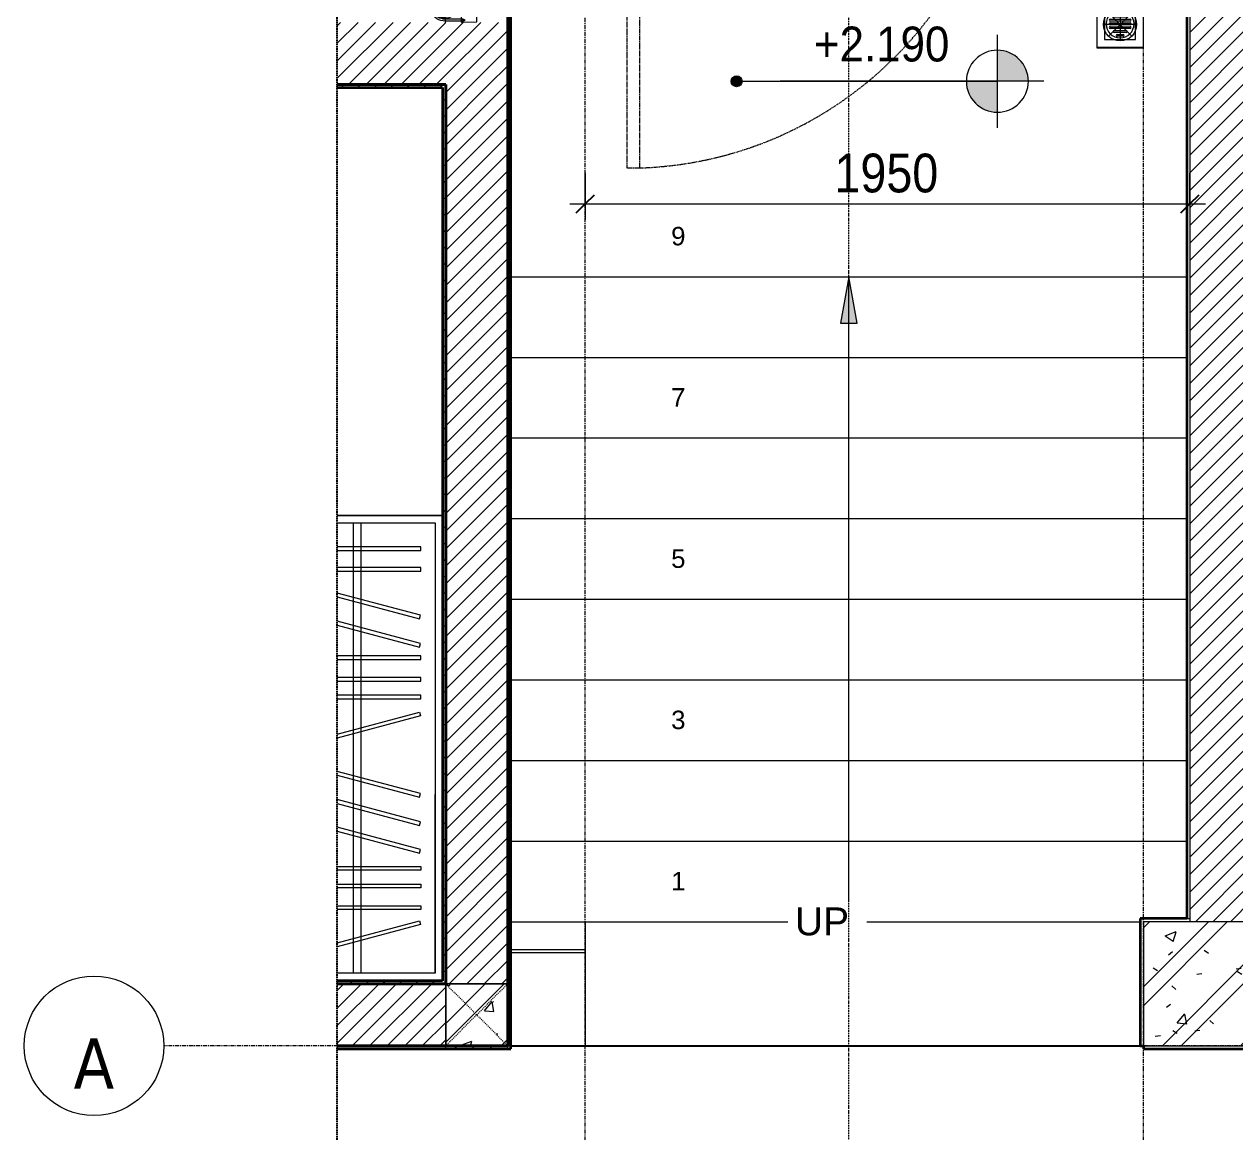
# Model space of a CAD drawing. Header units: millimetres. Extents: x 74302 to 149682, y -1785 to 49068.
# Drawn here: x 116408 to 120316, y 16956 to 20531 of the extents above; entities that cross this region are included whole.
import ezdxf

# ---------------------------------------------------------------- set-up
doc = ezdxf.new("R2010")
doc.units = ezdxf.units.MM
for name, pattern in [('Dash', [6, 3, -3]), ('Dash - Tight', [4.5, 3, -1.5]), ('Dash Dot 3_16_', [7.9375, 4.7625, -1.5875, 0, -1.5875]), ('Grid Line', [22.225, 12.7, -3.175, 3.175, -3.175]), ('Hidden', [7.14375, 4.7625, -2.38125]), ('IMPORT-CENTER _3_', [10.16, 6.35, -1.27, 1.27, -1.27])]:
    doc.linetypes.add(name, pattern=pattern)
for name, color, linetype, lineweight in [('0-3', 90, 'Continuous', 5), ('A-ANNO-DIMS', 211, 'Continuous', 9), ('A-ANNO-DIMS-50', 211, 'Continuous', 9), ('A-DETL-GENF-2', 92, 'Dash - Tight', 18), ('A-DETL-GENF-3', 92, 'Hidden', 25), ('A-DOOR', 31, 'Continuous', 18), ('A-DOOR-FRAM', 31, 'Continuous', 25), ('A-FLOR', 192, 'Continuous', 18), ('A-WALL', 113, 'Continuous', 18), ('A-WALL-3', 113, 'Continuous', 35), ('A-WALL-PATT-2', 7, 'Continuous', 18), ('A-WALL-PATT-3', 111, 'Continuous', 18), ('G-ANNO-DIMS', 111, 'Continuous', 9), ('G-ANNO-SYMB-1', 111, 'Dash Dot 3_16_', 18), ('G-IMPT', 8, 'Continuous', 18), ('G-IMPT-2', 8, 'Continuous', 25), ('G-IMPT-3', 8, 'IMPORT-CENTER _3_', 18), ('I-FURN', 30, 'Continuous', 18), ('I-FURN-1', 253, 'Continuous', 18), ('I-WALL-1', 250, 'Continuous', 35), ('M-EQPM', 50, 'Continuous', 18), ('S-COLS', 52, 'Continuous', 18), ('S-COLS-1', 9, 'Continuous', 18), ('S-COLS-3', 52, 'Dash', 18), ('S-COLS-4', 52, 'Continuous', 35), ('S-COLS-HDLN', 52, 'Dash', 18), ('S-GRID-1', 1, 'Grid Line', 9), ('S-GRID-IDEN', 1, 'Continuous', 9), ('S-STRS', 31, 'Continuous', 18), ('S-STRS-ANNO', 31, 'Continuous', 18), ('S-STRS-IDEN', 31, 'Continuous', 18)]:
    doc.layers.add(name, color=color, linetype=linetype, lineweight=lineweight)
doc.styles.add('Arial', font='arial.ttf', dxfattribs={"height": 90})
doc.styles.add('Arial_1', font='arial.ttf', dxfattribs={"height": 59.53})
doc.styles.add('Arial_4', font='arial.ttf', dxfattribs={"width": 0.9, "height": 112.5})
doc.styles.add('Tahoma_B', font='tahomabd.ttf', dxfattribs={"height": 162.5})
doc.styles.add('UTM Avo', font='', dxfattribs={"width": 0.9, "height": 125})
doc.styles.get('UTM Avo').set_extended_font_data('UTM Avo')
doc.dimstyles.new('1_Dim_chi_tiet_2_5', dxfattribs={"dimscale": 304.8, "dimtxt": 124.912619, "dimasz": 0.19685, "dimexe": 0.164042, "dimexo": 0.0625, "dimgap": 0.016404, "dimtad": 1, "dimdec": 0, "dimrnd": 5, "dimzin": 0, "dimdsep": 46, "dimtxsty": 'UTM Avo', "dimblk1": 'OBLIQUE', "dimblk2": 'OBLIQUE', "dimsah": 1, "dimcen": 0.09, "dimdle": 0.164042, "dimazin": 0, "dimtfac": 1, "dimtdec": 4, "dimtix": 1, "dimtmove": 0, "dimatfit": 3, "dimfxl": 0.328084, "dimfxlon": 1, "dimtvp": 1, "dimtolj": 1, "dimtzin": 0, "dimarcsym": 2})
pattern_1 = [(45, (0, 0), (-26.516504, 26.516504), [])]
pattern_2 = [(45, (75565.04, 0), (-28.28427, 28.28427), [])]
pattern_3 = [(50, (75565.04, 0), (364.368, -31.8783), [38.1, -419.1]), (355, (75565.04, 0), (-70.486, 382.1133), [30.48, -335.28]), (100.451, (75595.4, -2.66), (293.885, 350.2334), [32.38, -356.18]), (46.184, (75565.04, 101.6), (542.1585, -84.086), [57.15, -628.65]), (96.636, (75610.2, 94.6), (474.805, 494.8554), [48.57, -534.27]), (351.184, (75565.04, 101.6), (474.81, 494.85), [45.72, -502.92]), (21, (75615.84, 76.2), (303.2285, -204.5305), [38.1, -419.1]), (326, (75615.84, 76.2), (123.604, 368.376), [30.48, -335.28]), (71.451, (75641.1, 59.16), (426.834, 163.8427), [32.38, -356.18]), (37.5, (75565.04, 0), (6.17665, 169.11015), [3.353, -327.863, 3.353, -337.007, -336.55]), (37.5, (75565.04, 0), (6.17665, 169.11015), [-671.576, 3.353, -333.197]), (7.5, (75565.04, 0), (133.6389, 200.3615), [3.353, -190.703, 3.353, -320.243, -128.27]), (7.5, (75565.04, 0), (133.6389, 200.3615), [-517.652, 3.353, -124.917]), (327.5, (75451.75, 0), (271.1818, -11.45836), [3.353, -123.647, 3.353, -392.887, -525.78]), (327.5, (75451.75, 0), (271.1818, -11.45836), [-523.24, 3.353, -522.427]), (317.5, (75400.95, 0), (296.2585, 50.8528), [3.353, -161.747, 3.353, -259.791, -373.38]), (317.5, (75400.95, 0), (296.2585, 50.8528), [-428.244, 3.353, -370.027]), (45, (75565.04, 0), (-125.7236, 125.7236), []), (45, (75565.04, 190.5), (-125.7236, 125.7236), [])]

# ---------------------------------------------------------------- blocks, each defined once
blk = doc.blocks.new('NCV_TKTC_KET CAU_rvt-4-TKCS_SẢNH - BẬC CẤP 4 - MẶT BẰNG')
at = {"layer": 'S-COLS-1'}
h = blk.add_hatch(dxfattribs=at)
h.set_pattern_fill('FP_2', color=256, style=0, pattern_type=2)
h.set_pattern_definition([(45, (0, 0), (-125.7236, 125.7236), []), (45, (0, 190.5), (-125.7236, 125.7236), [])])
h.paths.add_polyline_path([(44802.6, 17236.9), (44802.6, 17636.9), (44452.6, 17636.9), (44452.6, 17236.9)])
h = blk.add_hatch(dxfattribs=at)
h.set_pattern_fill('FP_3', color=256, style=0, pattern_type=2)
h.set_pattern_definition([(50, (0, 0), (364.368, -31.8783), [38.1, -419.1]), (355, (0, 0), (-70.4859, 382.1133), [30.48, -335.28]), (100.451, (30.36, -2.66), (293.885, 350.2334), [32.38, -356.18]), (46.184, (0, 101.6), (542.1585, -84.086), [57.15, -628.65]), (96.636, (45.2, 94.6), (474.805, 494.8554), [48.57, -534.27]), (351.184, (0, 101.6), (474.81, 494.85), [45.72, -502.92]), (21, (50.8, 76.2), (303.2285, -204.5305), [38.1, -419.1]), (326, (50.8, 76.2), (123.604, 368.376), [30.48, -335.28]), (71.451, (76.07, 59.16), (426.834, 163.8427), [32.38, -356.18]), (37.5, (0, 0), (6.17665, 169.11015), [16.764, -314.452, 16.764, -323.596, -336.55]), (37.5, (0, 0), (6.17665, 169.11015), [-671.576, 16.764, -319.786]), (7.5, (0, 0), (133.6389, 200.3615), [16.764, -177.292, 16.764, -306.832, -128.27]), (7.5, (0, 0), (133.6389, 200.3615), [-517.652, 16.764, -111.506]), (327.5, (-113.28, 0), (271.1818, -11.45836), [16.764, -110.236, 16.764, -379.476, -525.78]), (327.5, (-113.28, 0), (271.1818, -11.45836), [-523.24, 16.764, -509.016]), (317.5, (-164.08, 0), (296.2585, 50.8528), [16.764, -148.336, 16.764, -246.38, -373.38]), (317.5, (-164.08, 0), (296.2585, 50.8528), [-428.244, 16.764, -356.616])])
h.paths.add_polyline_path([(44802.6, 17236.9), (44802.6, 17636.9), (44452.6, 17636.9), (44452.6, 17236.9)])
at = {"layer": 'S-COLS'}
for p, q in [((44802.6, 17636.9), (44452.6, 17636.9)), ((44452.6, 17636.9), (44452.6, 17236.9)), ((44802.6, 17236.9), (44802.6, 17636.9)), ((44452.6, 17236.9), (44802.6, 17236.9))]:
    blk.add_line(p, q, dxfattribs=at)
blk = doc.blocks.new('TU QUAN AO-SUITE ROOM_3 - TU QUAN AO-SUITE ROOM_3-842841-TKCS_SẢNH - BẬC CẤP 4 - MẶT BẰNG')
at = {"layer": 'I-FURN-1'}
for p, q in [((-526, -24), (-210.1, -24)), ((-526, -1476), (-526, -24)), ((-526, -24), (-526, -600)), ((-287, -24), (-287, -576)), ((-263, -24), (-263, -576)), ((-478.3, -181.1), (-210.1, -109.2)), ((-210.1, -121.6), (-475.2, -192.7)), ((-475.2, -192.7), (-478.3, -181.1)), ((-480.1, -229.7), (-210.1, -229.7)), ((-480.1, -241.7), (-480.1, -229.7)), ((-210.1, -241.7), (-480.1, -241.7)), ((-480.1, -299.2), (-210.1, -299.2)), ((-480.1, -311.2), (-480.1, -299.2)), ((-210.1, -311.2), (-480.1, -311.2)), ((-480.1, -356.4), (-210.1, -356.4)), ((-480.1, -368.4), (-480.1, -356.4)), ((-210.1, -368.4), (-480.1, -368.4)), ((-475.2, -411.5), (-478.3, -423.1)), ((-478.3, -423.1), (-210.1, -495)), ((-210.1, -482.6), (-475.2, -411.5)), ((-475.2, -500.3), (-478.3, -511.9)), ((-210.1, -571.4), (-475.2, -500.3)), ((-478.3, -511.9), (-210.1, -583.8)), ((-287, -576), (-287, -1476)), ((-263, -576), (-263, -1476)), ((-526, -1476), (-526, -600)), ((-475.2, -591.5), (-478.3, -603.1)), ((-478.3, -603.1), (-210.1, -675)), ((-210.1, -662.6), (-475.2, -591.5)), ((-478.3, -853.9), (-210.1, -782)), ((-210.1, -794.4), (-475.2, -865.5)), ((-475.2, -865.5), (-478.3, -853.9)), ((-480.1, -908.6), (-480.1, -920.6)), ((-480.1, -908.6), (-480.1, -920.6)), ((-210.1, -908.6), (-480.1, -908.6)), ((-480.1, -920.6), (-210.1, -920.6)), ((-480.1, -965.8), (-480.1, -977.8)), ((-480.1, -965.8), (-480.1, -977.8)), ((-210.1, -965.8), (-480.1, -965.8)), ((-480.1, -977.8), (-210.1, -977.8)), ((-480.1, -1035.3), (-480.1, -1047.3)), ((-480.1, -1035.3), (-480.1, -1047.3)), ((-210.1, -1035.3), (-480.1, -1035.3)), ((-480.1, -1047.3), (-210.1, -1047.3)), ((-475.2, -1075.3), (-478.3, -1086.9)), ((-478.3, -1086.9), (-210.1, -1158.8)), ((-210.1, -1146.4), (-475.2, -1075.3)), ((-475.2, -1166.5), (-478.3, -1178.1)), ((-210.1, -1237.6), (-475.2, -1166.5)), ((-478.3, -1178.1), (-210.1, -1250)), ((-480.1, -1320.5), (-480.1, -1332.5)), ((-480.1, -1320.5), (-480.1, -1332.5)), ((-210.1, -1320.5), (-480.1, -1320.5)), ((-480.1, -1332.5), (-210.1, -1332.5)), ((-480.1, -1386.9), (-480.1, -1398.9)), ((-480.1, -1386.9), (-480.1, -1398.9)), ((-210.1, -1386.9), (-480.1, -1386.9)), ((-480.1, -1398.9), (-210.1, -1398.9)), ((-210.1, -1476), (-526, -1476)), ((-550, -1500), (-210.1, -1500)), ((-210.1, -1500), (-550, -1500))]:
    blk.add_line(p, q, dxfattribs=at)
blk = doc.blocks.new('NCV_TKTC_TANG 1_rvt-3-TKCS_SẢNH - BẬC CẤP 4 - MẶT BẰNG')
at = {"layer": 'A-WALL-PATT-2'}
h = blk.add_hatch(dxfattribs=at)
h.set_pattern_fill('FP_4', color=256, style=0, pattern_type=2)
h.set_pattern_definition(pattern_1)
h.paths.add_polyline_path([(41852.6, 20326.9), (42202.6, 20326.9), (42202.6, 20336.9), (41852.6, 20336.9)])
h = blk.add_hatch(dxfattribs=at)
h.set_pattern_fill('FP_4', color=256, style=0, pattern_type=2)
h.set_pattern_definition(pattern_1)
h.paths.add_polyline_path([(42192.6, 17436.9), (42202.6, 17436.9), (42202.6, 20326.9), (42192.6, 20326.9), (42192.6, 17446.9)])
h = blk.add_hatch(dxfattribs=at)
h.set_pattern_fill('FP_4', color=256, style=0, pattern_type=2)
h.set_pattern_definition(pattern_1)
h.paths.add_polyline_path([(42192.6, 17436.9), (42192.6, 17446.9), (41852.6, 17446.9), (41852.6, 17436.9)])
at = {"layer": 'I-WALL-1'}
for p, q in [((42202.6, 20336.9), (41852.6, 20336.9)), ((41852.6, 20326.9), (42192.6, 20326.9)), ((42192.6, 20326.9), (42192.6, 17446.9)), ((42202.6, 20326.9), (42202.6, 20336.9)), ((42202.6, 17436.9), (42202.6, 20326.9)), ((42192.6, 17446.9), (41852.6, 17446.9)), ((41852.6, 17436.9), (42192.6, 17436.9)), ((42192.6, 17436.9), (42202.6, 17436.9))]:
    blk.add_line(p, q, dxfattribs=at)
at = {"layer": 'I-FURN', "rotation": 180}
blk.add_blockref('TU QUAN AO-SUITE ROOM_3 - TU QUAN AO-SUITE ROOM_3-842841-TKCS_SẢNH - BẬC CẤP 4 - MẶT BẰNG', (41642.6, 17446.9), dxfattribs=at)
blk = doc.blocks.new('FD_01 - FD_01-1200x2200mm-1787917-TKCS_SẢNH - BẬC CẤP 4 - MẶT BẰNG')
at = {"layer": 'A-DETL-GENF-2'}
for p, q in [((570, 100), (570, 1320)), ((570, 1320), (610, 1320)), ((610, 1320), (610, 100)), ((610, 100), (570, 100))]:
    blk.add_line(p, q, dxfattribs=at)
blk.add_arc((610, 100), 1220, 91.8789, 180, dxfattribs=at)
at = {"layer": 'A-DOOR-FRAM'}
for p, q in [((-610, 100), (-645, 100)), ((-645, 100), (-645, -100)), ((-610, 60), (-610, 100)), ((645, 100), (610, 100)), ((610, 100), (610, 60)), ((645, -100), (645, 100)), ((-600, 60), (-610, 60)), ((-600, -100), (-600, 60)), ((610, 60), (600, 60)), ((600, 60), (600, -100)), ((-645, -100), (-600, -100)), ((600, -100), (645, -100))]:
    blk.add_line(p, q, dxfattribs=at)
blk = doc.blocks.new('TKTC_XREF_251221_MB TANG 1 - TKTC_XREF_260130_MB TANG 1_dwg_CUM U_DN100-4202112-TKCS_SẢNH - BẬC CẤP 4 - MẶT BẰNG')
at = {"layer": 'G-IMPT'}
blk.add_hatch(color=256, dxfattribs=at).paths.add_polyline_path([(0, 61), (0, 57), (14.8, 55.1), (28.5, 49.4), (40.3, 40.3), (49.4, 28.5), (55.1, 14.8), (57, 0), (55.1, -14.8), (49.4, -28.5), (40.3, -40.3), (28.5, -49.4), (14.8, -55.1), (0, -57), (0, -61), (15.8, -58.9), (30.5, -52.8), (43.1, -43.1), (52.8, -30.5), (58.9, -15.8), (61, 0), (58.9, 15.8), (52.8, 30.5), (43.1, 43.1), (30.5, 52.8), (15.8, 58.9)])
for p, q in [((-79.1, 66.6), (-79.1, 63.4)), ((-76.6, 66.6), (-76.6, 63.4)), ((-74.6, 66.6), (-74.6, 63.4)), ((-72.7, 69.3), (-72.7, 60.7)), ((-66.9, 67.9), (-71.7, 67.9)), ((-66.9, 62.1), (-71.7, 62.1)), ((-65, 69), (0, 69)), ((-79.1, -63.4), (-79.1, -66.6)), ((-76.6, -63.4), (-76.6, -66.6)), ((-74.6, -63.4), (-74.6, -66.6)), ((-72.7, -60.7), (-72.7, -69.3)), ((-66.9, -62.1), (-71.7, -62.1)), ((-66.9, -67.9), (-71.7, -67.9)), ((-65, -69), (0, -69))]:
    blk.add_line(p, q, dxfattribs=at)
at = {"layer": 'G-IMPT', "flags": 128}
for points in [[(-72.7, 67.6), (-78.1, 67.6), (-78.1, 62.4), (-72.7, 62.4)], [(-71.7, 59.2), (-66.9, 59.2), (-66.9, 70.8), (-71.7, 70.8)], [(-66.9, 70.8), (-66.9, 72.7), (-65, 72.7), (-65, 57.3), (-66.9, 57.3), (-66.9, 59.2)], [(-65, 61), (0, 61), (0, 57)], [(-72.7, -62.4), (-78.1, -62.4), (-78.1, -67.6), (-72.7, -67.6)], [(-71.7, -70.8), (-66.9, -70.8), (-66.9, -59.2), (-71.7, -59.2)], [(-66.9, -59.2), (-66.9, -57.3), (-65, -57.3), (-65, -72.7), (-66.9, -72.7), (-66.9, -70.8)], [(-65, -61), (0, -61), (0, -57)]]:
    blk.add_lwpolyline(points, dxfattribs=at)
at = {"layer": 'G-IMPT'}
for centre, radius, start, end in [((-78.1, 66.6), 0.96, 90, 180), ((-78.1, 63.4), 0.96, 180, 270), ((-71.1, 69.3), 1.56, 112.6199, 247.3801), ((-67.9, 65), 4.8, 143.1301, 216.8699), ((-71.1, 60.7), 1.56, 112.6199, 247.3801), ((0, 0), 69, 270, 90), ((0, 0), 61, 270, 90), ((0, 0), 57, 270, 90), ((-78.1, -63.4), 0.96, 90, 180), ((-78.1, -66.6), 0.96, 180, 270), ((-71.1, -60.7), 1.56, 112.6199, 247.3801), ((-67.9, -65), 4.8, 143.1301, 216.8699), ((-71.1, -69.3), 1.56, 112.6199, 247.3801)]:
    blk.add_arc(centre, radius, start, end, dxfattribs=at)
blk = doc.blocks.new('TKTC_XREF_251221_MB TANG 1 - TKTC_XREF_260130_MB TANG 1_dwg_$cc-4202113-TKCS_SẢNH - BẬC CẤP 4 - MẶT BẰNG')
at = {"layer": 'G-IMPT'}
blk.add_circle((0, 0), 0.5, dxfattribs=at)
for centre, radius, start, end in [((0, 0), 0.5, 90, 270), ((0.188, 0.25), 0.313, 126.8699, 233.1301), ((-0.188, -0.25), 0.313, 306.8699, 53.1301)]:
    blk.add_arc(centre, radius, start, end, dxfattribs=at)
at = {"layer": 'G-IMPT-3'}
for p, q in [((0, -0.653), (0, 0.673)), ((-0.673, 0), (0.673, 0))]:
    blk.add_line(p, q, dxfattribs=at)
blk = doc.blocks.new('TKTC_XREF_251221_MB TANG 1 - TKTC_XREF_260130_MB TANG 1_dwg_$cc-4202114-TKCS_SẢNH - BẬC CẤP 4 - MẶT BẰNG')
at = {"layer": 'G-IMPT'}
blk.add_circle((0, 0), 0.5, dxfattribs=at)
for centre, radius, start, end in [((0, 0), 0.5, 90, 270), ((0.188, 0.25), 0.313, 126.8699, 233.1301), ((-0.188, -0.25), 0.313, 306.8699, 53.1301)]:
    blk.add_arc(centre, radius, start, end, dxfattribs=at)
at = {"layer": 'G-IMPT-3'}
for p, q in [((0, -0.673), (0, 0.673)), ((-0.673, 0), (0.673, 0))]:
    blk.add_line(p, q, dxfattribs=at)
blk = doc.blocks.new('TKTC_XREF_251221_MB TANG 1 - TKTC_XREF_260130_MB TANG 1_dwg_CUM U_DN100-4202115-TKCS_SẢNH - BẬC CẤP 4 - MẶT BẰNG')
at = {"layer": 'G-IMPT'}
blk.add_hatch(color=256, dxfattribs=at).paths.add_polyline_path([(0, -61), (0, -57), (14.8, -55.1), (28.5, -49.4), (41.2, -39.1), (49.4, -28.5), (55.1, -14.8), (57, 0), (55.1, 14.8), (49.4, 28.5), (40.3, 40.3), (28.5, 49.4), (14.8, 55.1), (0, 57), (0, 61), (15.8, 58.9), (30.5, 52.8), (43.1, 43.1), (52.8, 30.5), (58.9, 15.8), (61, 0), (58.9, -15.8), (52.8, -30.5), (43.1, -43.1), (30.5, -52.8), (15.8, -58.9)])
for p, q in [((-79.1, 66.6), (-79.1, 63.4)), ((-76.6, 66.6), (-76.6, 63.4)), ((-74.6, 66.6), (-74.6, 63.4)), ((-72.7, 69.3), (-72.7, 60.7)), ((-66.9, 67.9), (-71.7, 67.9)), ((-66.9, 62.1), (-71.7, 62.1)), ((-65, 69), (0, 69)), ((-79.1, -63.4), (-79.1, -66.6)), ((-76.6, -63.4), (-76.6, -66.6)), ((-74.6, -63.4), (-74.6, -66.6)), ((-72.7, -60.7), (-72.7, -69.3)), ((-66.9, -62.1), (-71.7, -62.1)), ((-66.9, -67.9), (-71.7, -67.9)), ((-65, -69), (0, -69))]:
    blk.add_line(p, q, dxfattribs=at)
at = {"layer": 'G-IMPT', "flags": 128}
for points in [[(-72.7, 67.6), (-78.1, 67.6), (-78.1, 62.4), (-72.7, 62.4)], [(-71.7, 59.2), (-66.9, 59.2), (-66.9, 70.8), (-71.7, 70.8)], [(-66.9, 70.8), (-66.9, 72.7), (-65, 72.7), (-65, 57.3), (-66.9, 57.3), (-66.9, 59.2)], [(-65, 61), (0, 61), (0, 57)], [(-72.7, -62.4), (-78.1, -62.4), (-78.1, -67.6), (-72.7, -67.6)], [(-71.7, -70.8), (-66.9, -70.8), (-66.9, -59.2), (-71.7, -59.2)], [(-66.9, -59.2), (-66.9, -57.3), (-65, -57.3), (-65, -72.7), (-66.9, -72.7), (-66.9, -70.8)], [(-65, -61), (0, -61), (0, -57)]]:
    blk.add_lwpolyline(points, dxfattribs=at)
at = {"layer": 'G-IMPT'}
for centre, radius, start, end in [((-78.1, 66.6), 0.96, 90, 180), ((-78.1, 63.4), 0.96, 180, 270), ((-71.1, 69.3), 1.56, 112.6199, 247.3801), ((-67.9, 65), 4.8, 143.1301, 216.8699), ((-71.1, 60.7), 1.56, 112.6199, 247.3801), ((0, 0), 69, 270, 90), ((0, 0), 61, 270, 90), ((0, 0), 57, 270, 90), ((-78.1, -63.4), 0.96, 90, 180), ((-78.1, -66.6), 0.96, 180, 270), ((-71.1, -60.7), 1.56, 112.6199, 247.3801), ((-67.9, -65), 4.8, 143.1301, 216.8699), ((-71.1, -69.3), 1.56, 112.6199, 247.3801)]:
    blk.add_arc(centre, radius, start, end, dxfattribs=at)
blk = doc.blocks.new('TKTC_XREF_251221_MB TANG 1 - TKTC_XREF_260130_MB TANG 1_dwg_$cc-4202111-TKCS_SẢNH - BẬC CẤP 4 - MẶT BẰNG')
at = {"layer": 'G-IMPT'}
blk.add_circle((0, 0), 0.5, dxfattribs=at)
for centre, radius, start, end in [((0, 0), 0.5, 90, 270), ((0.188, 0.25), 0.313, 126.8699, 233.1301), ((-0.188, -0.25), 0.313, 306.8699, 53.1301)]:
    blk.add_arc(centre, radius, start, end, dxfattribs=at)
at = {"layer": 'G-IMPT-3'}
for p, q in [((0, -0.673), (0, 0.673)), ((-0.673, 0), (0.673, 0))]:
    blk.add_line(p, q, dxfattribs=at)
blk = doc.blocks.new('TKTC_XREF_251221_MB TANG 1 - TKTC_XREF_260130_MB TANG 1_dwg_$cc-4202116-TKCS_SẢNH - BẬC CẤP 4 - MẶT BẰNG')
at = {"layer": 'G-IMPT'}
blk.add_circle((0, 0), 0.5, dxfattribs=at)
for centre, radius, start, end in [((0, 0), 0.5, 90, 270), ((0.188, 0.25), 0.313, 126.8699, 233.1301), ((-0.188, -0.25), 0.313, 306.8699, 53.1301)]:
    blk.add_arc(centre, radius, start, end, dxfattribs=at)
at = {"layer": 'G-IMPT-3'}
for p, q in [((0, -0.673), (0, 0.673)), ((-0.673, 0), (0.673, 0))]:
    blk.add_line(p, q, dxfattribs=at)
blk = doc.blocks.new('TKTC_XREF_251221_MB TANG 1 - TKTC_XREF_260130_MB TANG 1_dwg_$cc-4202121-TKCS_SẢNH - BẬC CẤP 4 - MẶT BẰNG')
at = {"layer": 'G-IMPT'}
blk.add_circle((0, 0), 0.5, dxfattribs=at)
for centre, radius, start, end in [((0, 0), 0.5, 90, 270), ((0.188, 0.25), 0.313, 126.8699, 233.1301), ((-0.188, -0.25), 0.313, 306.8699, 53.1301)]:
    blk.add_arc(centre, radius, start, end, dxfattribs=at)
at = {"layer": 'G-IMPT-3'}
for p, q in [((0, -0.673), (0, 0.659)), ((-0.673, 0), (0.673, 0))]:
    blk.add_line(p, q, dxfattribs=at)
blk = doc.blocks.new('TKTC_XREF_251221_MB TANG 1 - TKTC_XREF_260130_MB TANG 1_dwg_FD-4202126-TKCS_SẢNH - BẬC CẤP 4 - MẶT BẰNG')
at = {"layer": 'G-IMPT'}
for p, q in [((0, 53.3), (0, -53.3)), ((53.3, 0), (-53.3, 0)), ((-37.7, 37.7), (37.7, -37.7)), ((37.7, 37.7), (-37.7, -37.7))]:
    blk.add_line(p, q, dxfattribs=at)
at = {"layer": 'G-IMPT', "flags": 128}
blk.add_lwpolyline([(-75, -75), (75, -75), (75, 75), (-75, 75)], close=True, dxfattribs=at)
at = {"layer": 'G-IMPT'}
blk.add_circle((0, 0), 53.3, dxfattribs=at)
blk = doc.blocks.new('TKTC_XREF_251221_MB TANG 1 - TKTC_XREF_260130_MB TANG 1_dwg_THU NUOC - THU NUOC-444531-TKCS_MB TẦNG 1-4202120-TKCS_SẢNH - BẬC CẤP 4 - MẶT BẰNG')
at = {"layer": 'M-EQPM'}
for p, q in [((-23.3, 10.8), (40.9, 10.8)), ((40.9, 4.8), (-23.3, 4.8)), ((-11, 23.3), (28.5, 23.3)), ((28.5, 17.3), (-11, 17.3)), ((-1.1, 35.6), (18.5, 35.6)), ((18.5, 29.6), (-1.1, 29.6)), ((-23.3, -13.6), (40.9, -13.6)), ((40.9, -19.6), (-23.3, -19.6)), ((-11, -26.1), (28.5, -26.1)), ((28.5, -32.1), (-11, -32.1)), ((-1.1, -38.5), (18.5, -38.5)), ((18.5, -44.5), (-1.1, -44.5))]:
    blk.add_line(p, q, dxfattribs=at)
at = {"layer": 'M-EQPM', "flags": 128}
for points in [[(83.7, -79.4), (83.7, 70.6), (-66.3, 70.6), (-66.3, -79.4)], [(58.7, -54.4), (58.7, 45.6), (-41.3, 45.6), (-41.3, -54.4)]]:
    blk.add_lwpolyline(points, close=True, dxfattribs=at)
for points in [[(-23.3, -1.2), (0.7, -1.2), (0.7, -7.2), (-23.3, -7.2)], [(40.9, -7.2), (16.7, -7.2), (16.7, -1.2), (40.9, -1.2)]]:
    blk.add_lwpolyline(points, dxfattribs=at)
at = {"layer": 'M-EQPM'}
for centre, radius, start, end in [((8.7, -4.4), 45, 360, 180), ((8.7, -4.4), 45, 360, 180), ((-23.3, 7.8), 3, 90, 270), ((-11, 20.3), 3, 90, 270), ((-1.1, 32.6), 3, 90, 270), ((18.5, 32.6), 3, 270, 90), ((28.5, 20.3), 3, 270, 90), ((40.9, 7.8), 3, 270, 90), ((8.7, -4.4), 45, 180, 360), ((8.7, -4.4), 45, 180, 360), ((-23.3, -4.2), 3, 90, 270), ((-23.3, -16.6), 3, 90, 270), ((-11, -29.1), 3, 90, 270), ((-1.1, -41.5), 3, 90, 270), ((18.5, -41.5), 3, 270, 90), ((28.5, -29.1), 3, 270, 90), ((40.9, -4.2), 3, 270, 90), ((40.9, -16.6), 3, 270, 90)]:
    blk.add_arc(centre, radius, start, end, dxfattribs=at)
blk = doc.blocks.new('TKTC_XREF_251221_MB TANG 1 - TKTC_XREF_260130_MB TANG 1_dwg-4202109-TKCS_SẢNH - BẬC CẤP 4 - MẶT BẰNG')
at = {"layer": 'G-IMPT', "flags": 128}
blk.add_lwpolyline([(-160898.9, -380059.7), (-160898.9, -380808.5), (-160849.2, -380808.2), (-160849.2, -380059.7)], dxfattribs=at)
at = {"layer": 'G-IMPT-2'}
blk.add_line((-160739, -384109.7), (-158709.1, -384109.7), dxfattribs=at)
at = {"extrusion": (0, 0, -1)}
for name, p, xscale, yscale, zscale, rotation in [('TKTC_XREF_251221_MB TANG 1 - TKTC_XREF_260130_MB TANG 1_dwg_$cc-4202113-TKCS_SẢNH - BẬC CẤP 4 - MẶT BẰNG', (160952.6, -380118.5), 90.00000000005119, 90.00000000005119, -90.0000000000512, 180.3740267799373), ('TKTC_XREF_251221_MB TANG 1 - TKTC_XREF_260130_MB TANG 1_dwg_CUM U_DN100-4202115-TKCS_SẢNH - BẬC CẤP 4 - MẶT BẰNG', (160963.8, -380263.6), 0.9974999999999965, 0.9974999999999965, -0.9974999999999965, 0.0009913385626578414), ('TKTC_XREF_251221_MB TANG 1 - TKTC_XREF_260130_MB TANG 1_dwg_$cc-4202116-TKCS_SẢNH - BẬC CẤP 4 - MẶT BẰNG', (160954.4, -380442.8), 90.00000000005119, 90.00000000005119, -90.0000000000512, 180.3740267799373), ('TKTC_XREF_251221_MB TANG 1 - TKTC_XREF_260130_MB TANG 1_dwg_$cc-4202111-TKCS_SẢNH - BẬC CẤP 4 - MẶT BẰNG', (160964.3, -380608.8), 113.7150000000092, 113.7150000000092, -113.7150000000092, 179.9990086636432), ('TKTC_XREF_251221_MB TANG 1 - TKTC_XREF_260130_MB TANG 1_dwg_CUM U_DN100-4202115-TKCS_SẢNH - BẬC CẤP 4 - MẶT BẰNG', (160964.3, -380609.7), 0.9975000000000005, 0.9975000000000005, -0.9975000000000005, 0.000991338195008684), ('TKTC_XREF_251221_MB TANG 1 - TKTC_XREF_260130_MB TANG 1_dwg_$cc-4202121-TKCS_SẢNH - BẬC CẤP 4 - MẶT BẰNG', (160950.4, -380750.5), 89.77500000000572, 89.77500000000572, -89.77500000000572, 180.0009685526747), ('TKTC_XREF_251221_MB TANG 1 - TKTC_XREF_260130_MB TANG 1_dwg_CUM U_DN100-4202115-TKCS_SẢNH - BẬC CẤP 4 - MẶT BẰNG', (160950.4, -380751.2), 0.7875000000000006, 0.7875000000000006, -0.7875000000000006, 0.002951227274326912)]:
    blk.add_blockref(name, p, dxfattribs=dict(at, xscale=xscale, yscale=yscale, zscale=zscale, rotation=rotation))
for name, p, xscale, yscale, zscale, rotation in [('TKTC_XREF_251221_MB TANG 1 - TKTC_XREF_260130_MB TANG 1_dwg_CUM U_DN100-4202112-TKCS_SẢNH - BẬC CẤP 4 - MẶT BẰNG', (-160950.6, -380118.5), 0.7894736842105242, 0.7894736842105242, 0.7894736842105242, 179.6259732184666), ('TKTC_XREF_251221_MB TANG 1 - TKTC_XREF_260130_MB TANG 1_dwg_$cc-4202114-TKCS_SẢNH - BẬC CẤP 4 - MẶT BẰNG', (-160963.8, -380263.6), 113.7150000000092, 113.7150000000092, 113.7150000000092, 359.9990086636432), ('TKTC_XREF_251221_MB TANG 1 - TKTC_XREF_260130_MB TANG 1_dwg_CUM U_DN100-4202112-TKCS_SẢNH - BẬC CẤP 4 - MẶT BẰNG', (-160952.5, -380442.8), 0.7894736842105242, 0.7894736842105242, 0.7894736842105242, 179.6259732184666)]:
    blk.add_blockref(name, p, dxfattribs=dict(xscale=xscale, yscale=yscale, zscale=zscale, rotation=rotation))
for name, p in [('TKTC_XREF_251221_MB TANG 1 - TKTC_XREF_260130_MB TANG 1_dwg_FD-4202126-TKCS_SẢNH - BẬC CẤP 4 - MẶT BẰNG', (-158774.2, -380816.2)), ('TKTC_XREF_251221_MB TANG 1 - TKTC_XREF_260130_MB TANG 1_dwg_THU NUOC - THU NUOC-444531-TKCS_MB TẦNG 1-4202120-TKCS_SẢNH - BẬC CẤP 4 - MẶT BẰNG', (-158782.8, -380810))]:
    blk.add_blockref(name, p)
blk = doc.blocks.new('TKTC_XREF_251221_MB TANG 1 - TKTC_XREF_251221_MB TANG 1-2038492-TKCS_SẢNH - BẬC CẤP 4 - MẶT BẰNG')
blk.add_blockref('TKTC_XREF_251221_MB TANG 1 - TKTC_XREF_260130_MB TANG 1_dwg-4202109-TKCS_SẢNH - BẬC CẤP 4 - MẶT BẰNG', (169499.1, 384109.7))
blk = doc.blocks.new('G1_SOF - BO TRU - 200x200-3050151-TKCS_SẢNH - BẬC CẤP 4 - MẶT BẰNG')
at = {"layer": 'S-COLS-HDLN'}
for p, q in [((-100, 100), (100, -100)), ((100, 100), (-100, -100))]:
    blk.add_line(p, q, dxfattribs=at)
blk = doc.blocks.new('BORDER VIEW - BORDER VIEW-2198951-TKCS_SẢNH - BẬC CẤP 4 - MẶT BẰNG')
at = {"layer": 'A-DETL-GENF-3'}
blk.add_line((0, 150), (0, 6387.1), dxfattribs=at)
blk = doc.blocks.new('Grid - M_Grid Head - Circle-353313-TKCS_SẢNH - BẬC CẤP 4 - MẶT BẰNG')
at = {"layer": 'S-GRID-IDEN'}
blk.add_circle((0, 0), 4.5, dxfattribs=at)
blk = doc.blocks.new('Spot Elevations - M_Spot Elevation - Target Filled-350595-TKCS_SẢNH - BẬC CẤP 4 - MẶT BẰNG')
at = {"layer": 'G-ANNO-DIMS'}
h = blk.add_hatch(color=256, dxfattribs=at)
edge = h.paths.add_edge_path()
edge.add_line((0, 0), (-2, 0))
edge.add_arc((0, 0), 2, 90, 180, ccw=False)
edge.add_line((0, 2), (0, 0))
h = blk.add_hatch(color=256, dxfattribs=at)
edge = h.paths.add_edge_path()
edge.add_line((0, 0), (2, 0))
edge.add_arc((0, 0), 2, 270, 360, ccw=False)
edge.add_line((0, -2), (0, 0))
for p, q in [((0, -3), (0, 3)), ((-3, 0), (14, 0))]:
    blk.add_line(p, q, dxfattribs=at)
blk.add_circle((0, 0), 2, dxfattribs=at)
blk = doc.blocks.new('DIMBLOCK32-TKCS_SẢNH - BẬC CẤP 4 - MẶT BẰNG')
at = {"layer": 'A-ANNO-DIMS-50'}
for p, q in [((118217.6, 20051.4), (118217.6, 19901.4)), ((118217.6, 19951.4), (118217.6, 20051.4)), ((120167.6, 20051.4), (120167.6, 19901.4)), ((120167.6, 19951.4), (120167.6, 20051.4)), ((118167.6, 19951.4), (120217.6, 19951.4))]:
    blk.add_line(p, q, dxfattribs=at)
at = {"layer": 'A-ANNO-DIMS-50', "lineweight": 25}
for p, q in [((118217.6, 19951.4), (118247.6, 19981.4)), ((120167.6, 19951.4), (120197.6, 19981.4)), ((118217.6, 19951.4), (118187.6, 19921.4)), ((120167.6, 19951.4), (120137.6, 19921.4))]:
    blk.add_line(p, q, dxfattribs=at)
at = {"layer": 'A-ANNO-DIMS-50', "color": 0, "insert": (119021.4, 20113.8), "char_height": 125, "width": 410.824, "attachment_point": 1, "line_spacing_factor": 1.110334, "style": 'UTM Avo'}
blk.add_mtext('1950', dxfattribs=at)
blk = doc.blocks.new('_Oblique')
at = {"color": 0, "linetype": 'ByBlock', "lineweight": -2}
blk.add_line((-0.5, -0.5), (0.5, 0.5), dxfattribs=at)

msp = doc.modelspace()

# ---------------------------------------------------------------- hatches: boundary and pattern name
at = {"layer": 'A-WALL-PATT-3'}
h = msp.add_hatch(dxfattribs=at)
h.set_pattern_fill('FP_1', color=256, style=0, pattern_type=2)
h.set_pattern_definition(pattern_2)
h.paths.add_polyline_path([(120367.6, 17636.9), (120367.6, 21286.9), (120167.6, 21286.9), (120167.6, 17636.9)])
h.paths.add_polyline_path([(120367.6, 21486.9), (120367.6, 22964.1), (120167.6, 22964.1), (120167.6, 21486.9)])
h = msp.add_hatch(dxfattribs=at)
h.set_pattern_fill('FP_1', color=256, style=0, pattern_type=2)
h.set_pattern_definition(pattern_2)
h.paths.add_polyline_path([(117767.6, 20336.9), (117967.6, 20336.9), (117967.6, 20536.9), (117417.7, 20536.9), (117417.7, 20336.9)])
h = msp.add_hatch(dxfattribs=at)
h.set_pattern_fill('FP_1', color=256, style=0, pattern_type=2)
h.set_pattern_definition(pattern_2)
h.paths.add_polyline_path([(117767.6, 17226.9), (117967.6, 17226.9), (117967.6, 17236.9), (117767.6, 17236.9)])
h.paths.add_polyline_path([(117967.6, 17436.9), (117967.6, 20336.9), (117767.6, 20336.9), (117767.6, 17436.9)])
h = msp.add_hatch(dxfattribs=at)
h.set_pattern_fill('FP_1', color=256, style=0, pattern_type=2)
h.set_pattern_definition(pattern_2)
h.paths.add_polyline_path([(117767.6, 17236.9), (117767.6, 17436.9), (117417.7, 17436.9), (117417.7, 17236.9)])
at = {"layer": 'G-ANNO-DIMS'}
h = msp.add_hatch(color=256, dxfattribs=at)
edge = h.paths.add_edge_path()
edge.add_arc((118705.9, 20347.1), 17.5, 0, 360)
at = {"layer": 'S-COLS-1'}
h = msp.add_hatch(dxfattribs=at)
h.set_pattern_fill('FP_5', color=256, style=0, pattern_type=2)
h.set_pattern_definition(pattern_3)
h.paths.add_polyline_path([(117967.6, 17236.9), (117967.6, 17436.9), (117767.6, 17436.9), (117767.6, 17236.9)])
h = msp.add_hatch(dxfattribs=at)
h.set_pattern_fill('FP_5', color=256, style=0, pattern_type=2)
h.set_pattern_definition(pattern_3)
h.paths.add_polyline_path([(117967.6, 17236.9), (117967.6, 17436.9), (117767.6, 17436.9), (117767.6, 17236.9)])
at = {"layer": 'S-STRS-ANNO'}
for points in [[(119094.1, 19566.9), (119067.6, 19716.9), (119041.2, 19566.9)], [(119067.6, 17611.9), (119085.3, 17619.3), (119092.6, 17636.9), (119085.3, 17654.6), (119067.6, 17661.9), (119049.9, 17654.6), (119042.6, 17636.9), (119049.9, 17619.3)]]:
    msp.add_hatch(color=256, dxfattribs=at).paths.add_polyline_path(points)
h = msp.add_hatch(color=256, dxfattribs=at)
edge = h.paths.add_edge_path()
edge.add_arc((119067.6, 17636.9), 25, 0, 360)

# ---------------------------------------------------------------- linework, layer by layer
at = {"layer": 'A-FLOR'}
for p, q in [((117977.7, 19716.9), (120157.6, 19716.9)), ((118217.6, 17636.9), (118217.6, 17236.9)), ((120007.6, 17236.9), (117977.7, 17236.9))]:
    msp.add_line(p, q, dxfattribs=at)
at = {"layer": 'A-WALL'}
for p, q in [((120167.6, 22964.1), (120167.6, 17636.9)), ((120157.6, 17646.9), (120167.6, 17646.9)), ((117977.7, 17546.9), (118217.6, 17546.9)), ((118217.6, 17536.9), (117977.7, 17536.9)), ((117767.6, 17236.9), (117767.6, 17436.9)), ((117767.6, 17436.9), (117967.6, 17436.9)), ((117767.6, 17226.9), (117767.6, 17236.9)), ((117967.6, 17226.9), (117967.6, 17236.9)), ((117967.7, 17236.9), (117977.7, 17236.9))]:
    msp.add_line(p, q, dxfattribs=at)
at = {"layer": 'A-WALL-3'}
for p, q in [((117967.6, 17436.9), (117967.6, 21286.9)), ((117967.7, 21286.9), (117967.7, 17236.9)), ((117977.7, 17226.9), (117977.7, 21276.9)), ((120157.6, 21276.9), (120157.6, 17646.9)), ((117417.7, 20336.9), (117767.6, 20336.9)), ((117767.6, 20336.9), (117767.6, 17436.9)), ((120007.6, 17646.9), (120007.6, 17236.9)), ((120157.6, 17646.9), (120007.6, 17646.9)), ((117767.6, 17436.9), (117417.7, 17436.9)), ((117417.7, 17236.9), (117767.6, 17236.9)), ((117967.7, 17236.9), (117417.7, 17236.9)), ((120007.6, 17236.9), (120017.6, 17236.9)), ((120017.6, 17236.9), (120017.6, 17226.9)), ((117417.7, 17226.9), (117977.7, 17226.9)), ((120017.6, 17226.9), (120377.6, 17226.9))]:
    msp.add_line(p, q, dxfattribs=at)
at = {"layer": 'G-ANNO-DIMS'}
for p, q in [((118705.9, 20347.1), (119017.1, 20347.1)), ((119017.1, 20347.1), (119546.7, 20347.1))]:
    msp.add_line(p, q, dxfattribs=at)
msp.add_circle((118705.9, 20347.1), 17.5, dxfattribs=at)
at = {"layer": 'S-COLS'}
for p, q in [((117967.6, 17436.9), (117767.6, 17436.9)), ((117767.6, 17436.9), (117767.6, 17236.9))]:
    msp.add_line(p, q, dxfattribs=at)
at = {"layer": 'S-COLS-4'}
for p, q in [((117967.6, 17236.9), (117967.6, 17436.9)), ((117767.6, 17236.9), (117967.6, 17236.9))]:
    msp.add_line(p, q, dxfattribs=at)
at = {"layer": 'S-GRID-1'}
for p, q in [((118217.6, 17159.8), (118217.6, 22108)), ((120017.6, 17159.8), (120017.6, 22108)), ((118108.4, 17236.9), (116858.4, 17236.9)), ((120633.8, 17236.9), (118108.4, 17236.9)), ((118217.6, 15909.8), (118217.6, 17159.8)), ((120017.6, 15909.8), (120017.6, 17159.8))]:
    msp.add_line(p, q, dxfattribs=at)
at = {"layer": 'S-STRS'}
for p, q in [((117977.7, 19716.9), (120157.6, 19716.9)), ((117977.7, 19456.9), (120157.6, 19456.9)), ((117977.7, 19196.9), (120157.6, 19196.9)), ((117977.7, 18936.9), (120157.6, 18936.9)), ((117977.7, 18676.9), (120157.6, 18676.9)), ((117977.7, 18416.9), (120157.6, 18416.9)), ((117977.7, 18156.9), (120157.6, 18156.9)), ((117977.7, 17896.9), (120157.6, 17896.9)), ((117977.7, 17636.9), (120007.6, 17636.9))]:
    msp.add_line(p, q, dxfattribs=at)
at = {"layer": 'S-STRS-ANNO'}
for p, q in [((119067.6, 19716.9), (119041.2, 19566.9)), ((119067.6, 19456.9), (119067.6, 19716.9)), ((119094.1, 19566.9), (119067.6, 19716.9)), ((119041.2, 19566.9), (119094.1, 19566.9)), ((119067.6, 19196.9), (119067.6, 19456.9)), ((119067.6, 18936.9), (119067.6, 19196.9)), ((119067.6, 18676.9), (119067.6, 18936.9)), ((119067.6, 18416.9), (119067.6, 18676.9)), ((119067.6, 18156.9), (119067.6, 18416.9)), ((119067.6, 17896.9), (119067.6, 18156.9)), ((119067.6, 17636.9), (119067.6, 17896.9)), ((119067.6, 17661.9), (119049.9, 17654.6)), ((119085.3, 17654.6), (119067.6, 17661.9)), ((119049.9, 17654.6), (119042.6, 17636.9)), ((119042.6, 17636.9), (119049.9, 17619.3)), ((119092.6, 17636.9), (119085.3, 17654.6)), ((119085.3, 17619.3), (119092.6, 17636.9)), ((119049.9, 17619.3), (119067.6, 17611.9)), ((119067.6, 17611.9), (119085.3, 17619.3))]:
    msp.add_line(p, q, dxfattribs=at)
msp.add_circle((119067.6, 17636.9), 25, dxfattribs=at)

# ---------------------------------------------------------------- block references
at = {"layer": '0-3'}
for name in ['NCV_TKTC_TANG 1_rvt-3-TKCS_SẢNH - BẬC CẤP 4 - MẶT BẰNG', 'NCV_TKTC_KET CAU_rvt-4-TKCS_SẢNH - BẬC CẤP 4 - MẶT BẰNG']:
    msp.add_blockref(name, (75565, 0), dxfattribs=at)
at = {"layer": 'A-DOOR', "rotation": 180}
msp.add_blockref('FD_01 - FD_01-1200x2200mm-1787917-TKCS_SẢNH - BẬC CẤP 4 - MẶT BẰNG', (118962.7, 21386.9), dxfattribs=at)
at = {"layer": 'G-ANNO-DIMS', "extrusion": (0, 0, -1), "xscale": 49.99999999999998, "yscale": 49.99999999999998, "zscale": 49.99999999999998}
msp.add_blockref('Spot Elevations - M_Spot Elevation - Target Filled-350595-TKCS_SẢNH - BẬC CẤP 4 - MẶT BẰNG', (-119546.7, 20347.1), dxfattribs=at)
at = {"layer": 'M-EQPM'}
msp.add_blockref('TKTC_XREF_251221_MB TANG 1 - TKTC_XREF_251221_MB TANG 1-2038492-TKCS_SẢNH - BẬC CẤP 4 - MẶT BẰNG', (109217.6, 17236.9), dxfattribs=at)
at = {"layer": 'S-COLS-3'}
msp.add_blockref('G1_SOF - BO TRU - 200x200-3050151-TKCS_SẢNH - BẬC CẤP 4 - MẶT BẰNG', (117867.6, 17336.9), dxfattribs=at)
at = {"layer": 'S-GRID-IDEN', "xscale": 49.99999999999998, "yscale": 49.99999999999998, "zscale": 49.99999999999998, "rotation": 89.99999999999984}
msp.add_blockref('Grid - M_Grid Head - Circle-353313-TKCS_SẢNH - BẬC CẤP 4 - MẶT BẰNG', (116633.4, 17236.9), dxfattribs=at)

# ---------------------------------------------------------------- texts
at = {"layer": 'G-ANNO-DIMS', "insert": (118955.4, 20523.4), "char_height": 112.5, "width": 519.248, "attachment_point": 1, "line_spacing_factor": 0.941778, "style": 'Arial_4'}
msp.add_mtext('+2.190', dxfattribs=at)
at = {"layer": 'S-STRS-ANNO', "char_height": 59.5, "width": 54.943, "attachment_point": 1, "line_spacing_factor": 0.941778, "style": 'Arial_1'}
for s, insert in [('9', (118494.7, 19877.5)), ('7', (118494.7, 19357.5)), ('5', (118494.7, 18837.5)), ('3', (118494.7, 18317.5)), ('1', (118494.7, 17797.5))]:
    msp.add_mtext(s, dxfattribs=dict(at, insert=insert))

# ---------------------------------------------------------------- dimensions: what is measured, and where the dimension line sits
at = {"layer": 'A-ANNO-DIMS'}
dim = msp.add_linear_dim(base=(120167.6, 19951.4), p1=(118217.6, 20051.4), p2=(120167.6, 20051.4), dimstyle='1_Dim_chi_tiet_2_5', override={"dimpost": '<>', "dimfxl": 1950}, dxfattribs=at)
dim.commit()
dim.dimension.update_dxf_attribs({"geometry": 'DIMBLOCK32-TKCS_SẢNH - BẬC CẤP 4 - MẶT BẰNG', "text_midpoint": (119192.6, 20021.1)})

# ---------------------------------------------------------------- next in the draw order: texts
at = {"layer": 'S-GRID-IDEN', "insert": (116633, 17179.7), "char_height": 162.5, "width": 155.5, "attachment_point": 5, "line_spacing_factor": 0.996129, "style": 'Tahoma_B', "bg_fill": 3, "box_fill_scale": 1.25, "bg_fill_color": 256, "bg_fill_true_color": 13158600, "bg_fill_transparency": 0}
msp.add_mtext('\\pt634.99962,1269.99925,1905.0005,2540.00013,3174.99975,3809.99937,4445.00062,5080.00025,5714.99987,6349.9995,6985.00075,7620.00037,8255,8889.99962,9524.99925,10160.0005,10795.00013,11429.99975,12064.99938,12700.00063,13335.00025,13969.99988,14604.9995,15240.00075,15875.00038,16510,17144.99963,17779.99925,18415.0005,19050.00013,19684.99975,20319.99938;A', dxfattribs=at)
at = {"layer": 'S-STRS-IDEN', "insert": (118893.8, 17683.1), "char_height": 90, "width": 208.51, "attachment_point": 1, "line_spacing_factor": 0.941778, "style": 'Arial', "bg_fill": 3, "box_fill_scale": 1.25, "bg_fill_color": 256, "bg_fill_true_color": 13158600, "bg_fill_transparency": 0}
msp.add_mtext('UP', dxfattribs=at)

# ---------------------------------------------------------------- next in the draw order: linework, layer by layer
at = {"layer": 'G-ANNO-SYMB-1'}
msp.add_line((119066.9, 23620.6), (119066.9, 15708.9), dxfattribs=at)

# ---------------------------------------------------------------- next in the draw order: block references
at = {"layer": 'A-DETL-GENF-2'}
msp.add_blockref('BORDER VIEW - BORDER VIEW-2198951-TKCS_SẢNH - BẬC CẤP 4 - MẶT BẰNG', (117417.7, 16426.9), dxfattribs=at)

doc.saveas('drawing.dxf')
